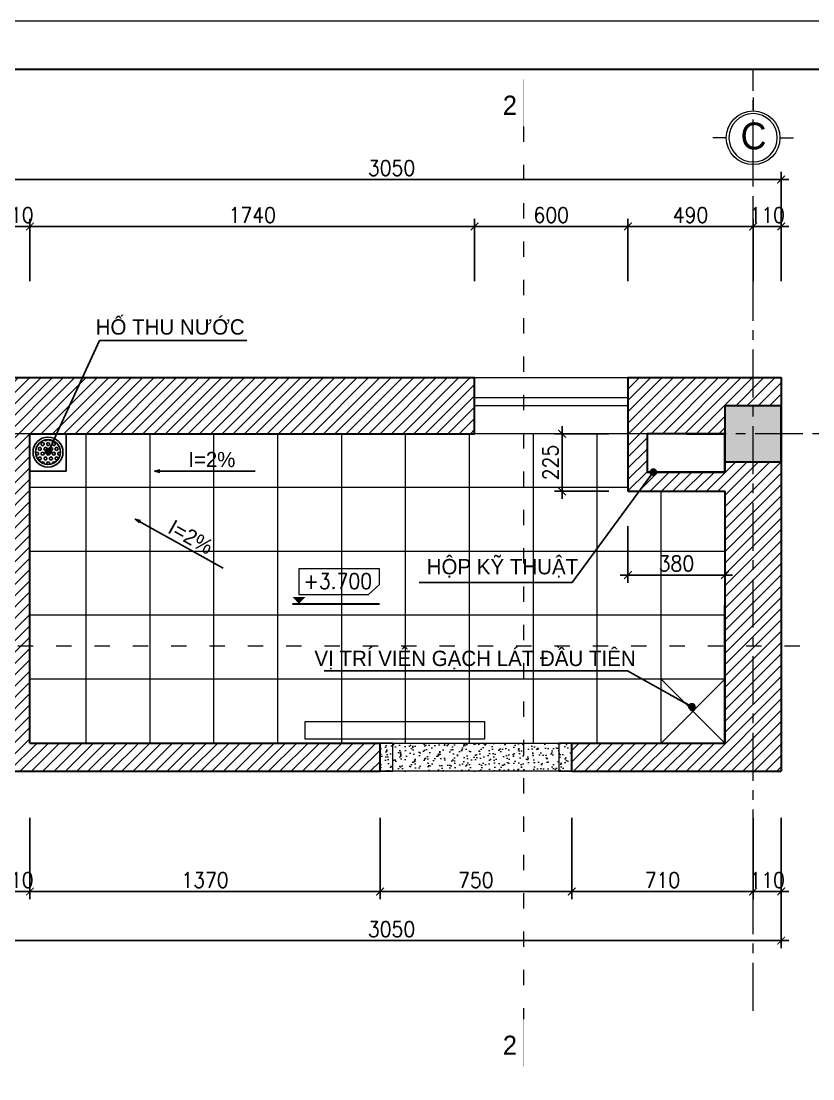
# Model space of a CAD drawing. Header units: millimetres. Extents: x -529782 to -142003, y -492574 to -273331.
# Drawn here: x -213665 to -210566, y -448462 to -444323 of the extents above; entities that cross this region are included whole.
import ezdxf
from ezdxf.enums import TextEntityAlignment as Align

# ---------------------------------------------------------------- set-up
doc = ezdxf.new("R2010")
doc.units = ezdxf.units.MM
doc.header["$LTSCALE"] = 500
doc.header["$MEASUREMENT"] = 0
doc.header["$PDMODE"] = 3
doc.linetypes.add('ACAD_ISO03W100', pattern=[30, 12, -18])
doc.linetypes.add('CENTER', pattern=[2, 1.25, -0.25, 0.25, -0.25])
doc.layers.get('0').update_dxf_attribs({"linetype": 'CONTINUOUS', "lineweight": 13})
doc.layers.get('Defpoints').update_dxf_attribs({"color": 255, "linetype": 'CONTINUOUS', "lineweight": 13})
for name, color, linetype, lineweight in [('1.cat 30', 30, 'CONTINUOUS', 35), ('1.cot', 2, 'CONTINUOUS', 35), ('2.thay 145', 145, 'CONTINUOUS', 18), ('3.manh 08', 8, 'CONTINUOUS', 9), ('7.tim 67', 67, 'CENTER', 9), ('8.vat lieu 08', 8, 'CONTINUOUS', 5), ('9.text \xad white', 7, 'CONTINUOUS', 15), ('CA.dim 08', 251, 'CONTINUOUS', 13), ('CA.manh 08', 8, 'CONTINUOUS', 9), ('CA.thay 145', 145, 'CONTINUOUS', 18), ('Dim', 145, 'CONTINUOUS', 15), ('noithat', 15, 'CONTINUOUS', 9)]:
    doc.layers.add(name, color=color, linetype=linetype, lineweight=lineweight)
for name, color, linetype in [('Furniture', 155, 'CONTINUOUS'), ('HACH', 250, 'CONTINUOUS'), ('TEXT', 3, 'CONTINUOUS'), ('THAY', 7, 'CONTINUOUS')]:
    doc.layers.add(name, color=color, linetype=linetype)
doc.styles.add('CA.JSC1', font='')
doc.styles.add('K2', font='')
doc.styles.get("Standard").update_dxf_attribs({"font": 'txt.shx', "width": 0.9})
doc.styles.add('VnAvantH', font='')
doc.styles.get('CA.JSC1').set_extended_font_data('.VnAvantH')
doc.styles.get('K2').set_extended_font_data('.VnTeknicalH')
doc.styles.get('VnAvantH').set_extended_font_data('.VnAvantH')
doc.dimstyles.new('CA 20', dxfattribs={"dimscale": 0, "dimtxt": 35, "dimasz": 20, "dimexe": 20, "dimexo": 0, "dimgap": 10, "dimtad": 1, "dimdec": 0, "dimzin": 0, "dimdsep": 46, "dimtxsty": 'Standard', "dimblk": 'ARCHTICK', "dimcen": 0.09, "dimdle": 20, "dimclrd": 256, "dimclre": 256, "dimclrt": 7, "dimadec": 0, "dimazin": 0, "dimtfac": 1, "dimtdec": 0, "dimtix": 1, "dimtmove": 2, "dimatfit": 3, "dimldrblk": 'DOT', "dimfxl": 1, "dimtolj": 1, "dimtzin": 0, "dimarcsym": 0})
doc.dimstyles.new('CA 30', dxfattribs={"dimscale": 0, "dimtxt": 60, "dimasz": 30, "dimexe": 30, "dimexo": 0, "dimgap": 15, "dimtad": 1, "dimdec": 0, "dimzin": 0, "dimdsep": 46, "dimtxsty": 'Standard', "dimblk": 'ARCHTICK', "dimcen": 0.09, "dimdle": 30, "dimclrd": 256, "dimclre": 256, "dimclrt": 7, "dimadec": 0, "dimazin": 0, "dimtfac": 1, "dimtdec": 0, "dimtix": 1, "dimtmove": 2, "dimatfit": 3, "dimldrblk": 'DOT', "dimfxl": 1, "dimtolj": 1, "dimtzin": 0, "dimarcsym": 0})

# ---------------------------------------------------------------- blocks, each defined once
blk = doc.blocks.new('A$C1A9D127A')
at = {"layer": 'noithat', "color": 135, "linetype": 'Continuous'}
for p, q in [((49.99985728343017, 109.9998206971213), (-0.0001427165698260069, 109.9998206971213)), ((-0.0001427165698260069, 109.9998206971213), (-0.0001427165698260069, -0.000179302878677845)), ((49.99985728343017, -0.000179302878677845), (49.99985728343017, 109.9998206971213)), ((-0.0001427165698260069, -0.000179302878677845), (49.99985728343017, -0.000179302878677845))]:
    blk.add_line(p, q, dxfattribs=at)
blk = doc.blocks.new('A$C6AE226AE')
at = {"layer": 'Furniture'}
for p, q in [((1.615978544577956e-05, 140.9872102633672), (145.975153458261, 140.9872102633672)), ((1.615978544577956e-05, -1.302789314649999e-06), (1.615978544577956e-05, 140.9872102633672)), ((145.975153458261, 140.9872102633672), (145.975153458261, -1.302789314649999e-06)), ((27.79576113587609, 82.07789081490637), (25.53731545888877, 85.98963347357949)), ((34.04575851532718, 92.90320842554365), (37.17075851532718, 98.31586719919642)), ((37.17076113821167, 87.49054958990791), (34.04576113821167, 92.90320836356068)), ((37.17075988043507, 98.31586943968796), (43.42075988043507, 98.31586943968796)), ((37.17075988043507, 87.4905518896885), (43.42075988043507, 87.4905518896885)), ((42.09876542781421, 109.1411869896874), (43.42075988043507, 109.1411869896874)), ((43.42075851532718, 109.1411847465019), (44.36195536423838, 110.7713855087413)), ((46.54576114054362, 92.90320836490855), (43.42076114054362, 98.31586713856132)), ((43.42075851765912, 87.49054965054484), (46.54575851765912, 92.9032084241976)), ((52.79575851765912, 103.7285259715031), (55.92075851765912, 109.1411847451559)), ((55.9207611428792, 98.31586713990873), (52.7957611428792, 103.7285259135615)), ((52.79575851999471, 82.0778908755442), (55.92075851999471, 87.49054964919696)), ((55.92075988043507, 109.1411869896874), (62.17075988043507, 109.1411869896874)), ((55.92075988043507, 98.31586943968796), (62.17075988043507, 98.31586943968796)), ((55.92075988043507, 87.4905518896885), (62.17075988043507, 87.4905518896885)), ((65.29576114521115, 103.7285259149076), (62.17076114521115, 109.1411846885603)), ((62.17075851999471, 98.3158671965025), (65.2957585199947, 103.7285259701553)), ((65.2957611428792, 82.07789081895044), (62.1707611428792, 87.4905495926032)), ((71.5457585199947, 114.5538435174608), (74.15947862416215, 119.0809395346432)), ((74.67076114754309, 109.1411846899073), (71.54576114754309, 114.55384346356)), ((71.54575852232665, 92.90320842150277), (74.67075852232665, 98.31586719515553)), ((74.67076114521115, 87.49054959394925), (71.54576114521115, 92.90320836760202)), ((74.67075988043507, 109.1411869896874), (80.92075988043507, 109.1411869896874)), ((74.67075988043507, 98.31586943968796), (80.92075988043507, 98.31586943968796)), ((74.67075988043507, 87.4905518896885), (80.92075988043507, 87.4905518896885)), ((80.92075852232665, 109.1411847424611), (84.04575852232665, 114.5538435161138)), ((84.04576114754309, 92.90320836894898), (80.92076114754309, 98.31586714260175)), ((80.9207585246586, 87.49054964650259), (84.0457585246586, 92.90320842015535)), ((84.04576114987867, 114.5538434649079), (82.04330597353692, 118.0221975702098)), ((90.2957585246586, 103.7285259674609), (93.4207585246586, 109.1411847411136)), ((93.42076114987867, 98.31586714394962), (90.29576114987867, 103.7285259176024)), ((90.29575852699782, 82.0778908715024), (93.42075852699782, 87.49054964515517)), ((93.42075988043507, 109.1411869896874), (99.67075988043507, 109.1411869896874)), ((93.42075988043507, 98.31586943968796), (99.67075988043507, 98.31586943968796)), ((93.42075988043507, 87.4905518896885), (99.67075988043507, 87.4905518896885)), ((102.7957611522106, 103.7285259189498), (99.67076115221062, 109.1411846926026)), ((99.67075852699782, 98.3158671924607), (102.7957585269978, 103.7285259661135)), ((102.7957611498787, 82.07789082299132), (99.67076114987867, 87.49054959664409)), ((109.0457585293261, 92.90320841746188), (111.8901073950983, 97.82976516742883)), ((112.1707611522106, 87.4905495979915), (109.0457611522106, 92.90320837164427)), ((112.1707598804351, 87.4905518896885), (117.2287820203601, 87.4905518896885)), ((23.23027777109382, 65.83991678968778), (24.67075988043507, 65.83991678968778)), ((23.3981182137577, 76.66523433968723), (24.67075988043507, 76.66523433968723)), ((24.67075851532718, 76.66523210458536), (27.79575851532718, 82.07789087823812)), ((27.79576113354415, 60.42725571894925), (24.67076113354415, 65.83991449260202)), ((25.22604842218789, 55.97638733620079), (27.79575851765912, 60.42725578228101)), ((34.04575851765912, 71.25257332958654), (37.17075851765912, 76.6652321032393)), ((37.17076113587609, 65.83991449394807), (34.04576113587609, 71.25257326760084)), ((34.04575851999471, 49.60193823362761), (37.17075851999471, 55.01459700728037)), ((37.17076113354415, 44.18927939799096), (34.04576113354415, 49.60193817164372)), ((37.17075988043507, 76.66523433968723), (43.42075988043507, 76.66523433968723)), ((37.17075988043507, 65.83991678968778), (43.42075988043507, 65.83991678968778)), ((37.17075988043507, 55.01459923968832), (43.42075988043507, 55.01459923968832)), ((37.17075988043507, 44.18928168968887), (43.42075988043507, 44.18928168968887)), ((46.54576113821167, 71.25257326894962), (43.42076113821167, 76.66523204260238)), ((43.42075851999471, 65.8399145545859), (46.54575851999471, 71.25257332823867)), ((46.54576113587609, 49.60193817298978), (43.42076113587609, 55.01459694664254)), ((43.42075852232665, 44.18927945862788), (46.54575852232665, 49.60193823228065)), ((55.92076114054362, 76.66523204395025), (52.79576114054362, 82.07789081760302)), ((52.79575852232665, 60.42725577958618), (55.92075852232665, 65.83991455323894)), ((55.92076113821167, 55.01459694799132), (52.79576113821167, 60.42725572164409)), ((52.79575852465859, 38.7766206836277), (55.92075852465859, 44.18927945728046)), ((55.92075988043507, 76.66523433968723), (62.17075988043507, 76.66523433968723)), ((55.92075988043507, 65.83991678968778), (62.17075988043507, 65.83991678968778)), ((55.92075988043507, 55.01459923968832), (62.17075988043507, 55.01459923968832)), ((55.92075988043507, 44.18928168968887), (62.17075988043507, 44.18928168968887)), ((62.17075852232665, 76.66523210054447), (65.29575852232665, 82.07789087419724)), ((65.29576114054362, 60.42725572299196), (62.17076114054362, 65.83991449664472)), ((62.17075852465859, 55.01459700458599), (65.2957585246586, 60.42725577823876)), ((65.29576113821167, 38.77662062703303), (62.17076113821167, 44.18927940068579)), ((71.5457585246586, 71.25257332554429), (74.6707585246586, 76.66523209919706)), ((74.6707611428792, 65.83991449799214), (71.5457611428792, 71.2525732716449)), ((71.54575852699782, 49.60193822958581), (74.67075852699782, 55.01459700323858)), ((74.67076114054362, 44.18927940203366), (71.54576114054362, 49.60193817568643)), ((74.67075988043507, 76.66523433968723), (80.92075988043507, 76.66523433968723)), ((74.67075988043507, 65.83991678968778), (80.92075988043507, 65.83991678968778)), ((74.67075988043507, 55.01459923968832), (80.92075988043507, 55.01459923968832)), ((74.67075988043507, 44.18928168968887), (80.92075988043507, 44.18928168968887)), ((84.04576114521115, 71.25257327299096), (80.92076114521115, 76.66523204664372)), ((80.92075852699782, 65.83991455054411), (84.04575852699782, 71.25257332419687)), ((84.0457611428792, 49.60193817703384), (80.9207611428792, 55.01459695068661)), ((80.92075852932612, 44.18927945458699), (84.04575852932612, 49.60193822823976)), ((93.42076114754309, 76.66523204799068), (90.29576114754309, 82.07789082164345)), ((90.29575852932612, 60.42725577554529), (93.42075852932612, 65.83991454919806)), ((93.42076114521115, 55.01459695203266), (90.29576114521115, 60.42725572568543)), ((90.2957585316617, 38.7766206795859), (93.4207585316617, 44.18927945323867)), ((93.42075988043507, 76.66523433968723), (99.67075988043507, 76.66523433968723)), ((93.42075988043507, 65.83991678968778), (99.67075988043507, 65.83991678968778)), ((93.42075988043507, 55.01459923968832), (99.67075988043507, 55.01459923968832)), ((93.42075988043507, 44.18928168968887), (99.67075988043507, 44.18928168968887)), ((99.67075852932612, 76.66523209650359), (102.7957585293261, 82.07789087015635)), ((102.7957611475431, 60.42725572703239), (99.67076114754309, 65.83991450068515)), ((99.6707585316617, 55.0145970005442), (102.7957585316617, 60.42725577419696)), ((102.7957611452111, 38.77662063107437), (99.67076114521115, 44.18927940472713)), ((109.0457585316617, 71.2525733215025), (112.1707585316617, 76.66523209515526)), ((112.1707611498787, 65.83991450203303), (109.0457611498787, 71.25257327568579)), ((109.0457585339936, 49.60193822554447), (112.1707585339936, 55.01459699919724)), ((112.1707611475431, 44.18927940607409), (109.0457611475431, 49.60193817972686)), ((112.1707598804351, 76.66523433968723), (118.4207598804351, 76.66523433968723)), ((112.1707598804351, 65.83991678968778), (118.4207598804351, 65.83991678968778)), ((112.1707598804351, 55.01459923968832), (117.7596429592559, 55.01459923968832)), ((112.1707598804351, 44.18928168968887), (112.5594892210393, 44.18928168968887)), ((120.1930389306581, 73.59555689329136), (118.4207611522106, 76.66523205068597)), ((118.4207585339936, 65.83991454650277), (120.2694843120116, 69.04200152329076)), ((40.23575319396332, 33.3639641396876), (43.42075988043507, 33.3639641396876)), ((45.75098978014285, 29.32788744152094), (43.42076113354415, 33.36396185068543)), ((55.92076113587609, 33.36396185203148), (52.79576113587609, 38.77662062568425)), ((55.92075988043507, 33.3639641396876), (62.17075988043507, 33.3639641396876)), ((62.17075852699782, 33.36396190862752), (65.29575852699782, 38.77662068228028)), ((71.54575852932612, 27.9513031336287), (74.67075852932612, 33.36396190728146)), ((74.67076113821167, 22.53864430607473), (71.54576113821167, 27.9513030797275)), ((74.67075988043507, 33.3639641396876), (80.92075988043507, 33.3639641396876)), ((74.67075988043507, 22.53864658968814), (79.74245503910424, 22.53864658968814)), ((84.04576114054362, 27.95130308107537), (80.92076114054362, 33.36396185472813)), ((81.05990575484611, 22.77965441891502), (84.0457585316617, 27.95130313228037)), ((93.4207611428792, 33.36396185607555), (90.2957611428792, 38.77662062972831)), ((93.42075988043507, 33.3639641396876), (99.67075988043507, 33.3639641396876)), ((99.67075853399365, 33.36396190458618), (102.7957585339936, 38.77662067823894)), ((145.975153458261, -1.302789314649999e-06), (1.615978544577956e-05, -1.302789314649999e-06))]:
    blk.add_line(p, q, dxfattribs=at)
for radius in [58.63567904508899, 48.64260077431322]:
    blk.add_circle((71.64883454011579, 70.5031742878491), radius, dxfattribs=at)
blk = doc.blocks.new('bb')
at = {"layer": 'Dim'}
h = blk.add_hatch(color=1, dxfattribs=at)
edge = h.paths.add_edge_path()
edge.add_arc((0, 1.164153218269348e-10), 29.40240353671466, 0, 360)
at = {"layer": 'Dim', "color": 1}
for points in [[(0, 1.164153218269348e-10, 0, 0, 0), (0, 583.9412965970114, 90, 0, 0), (0, 784.8739543722477, 0, 0, 0)], [(0, 1.164153218269348e-10, 0, 0, 0), (583.941296596895, 1.164153218269348e-10, 90, 0, 0), (784.8739543720149, 1.164153218269348e-10, 0, 0, 0)]]:
    blk.add_lwpolyline(points, format="xyseb", dxfattribs=at)
blk.add_circle((0, 1.164153218269348e-10), 29.40240353671466, dxfattribs=at)
blk = doc.blocks.new('khung co loan')
at = {"layer": '1.cat 30'}
blk.add_lwpolyline([(1158.281703106128, -14553.47590842255), (1158.281703106128, -303.4759079545038), (20658.28170374641, -303.4759079545038), (20658.28170374641, -14553.47590842255)], close=True, dxfattribs=at)
at = {"layer": '3.manh 08'}
blk.add_lwpolyline([(0, -14850.00000048772), (21000.00000000023, -14850.00000048772), (21000.00000000023, -4.877219907939434e-07), (0, -4.877219907939434e-07)], close=True, dxfattribs=at)
blk = doc.blocks.new('A$C41BA5761')
at = {"layer": '2.thay 145'}
blk.add_lwpolyline([(839.9994073519047, 524.9998310285737, -3898660.642287513), (839.9994073521084, 525.0001542164828, 1.154242490888426e-06), (839.9994073524431, 524.9999926225864, 1.154242490888426e-06)], format="xyb", dxfattribs=at)
at = {"layer": '3.manh 08'}
for p, q in [((524.9994049160159, 1050.000159478077), (524.9994049160159, 875.0001713204256)), ((174.9994048396911, 525.0001523148676), (-0.000583361616008915, 525.0001523148676)), ((874.9994049923262, 525.0001523148676), (1049.999393193633, 525.0001523148676)), ((524.9994049160159, 0.0001831847475841641), (524.9994049160159, 175.000171342399))]:
    blk.add_line(p, q, dxfattribs=at)
blk.add_arc((524.9994049160159, 525.0001713313977), 349.9999999890093, 359.9999968883953, 359.9999381014106, dxfattribs=at)
blk = doc.blocks.new('_ArchTick')
at = {"color": 1, "linetype": 'ByBlock', "const_width": 0.150000081}
blk.add_lwpolyline([(-0.5000002699998731, -0.5000002699998731), (0.5000002699998731, 0.5000002699998731)], dxfattribs=at)
blk = doc.blocks.new('_DOT')
at = {"color": 1, "linetype": 'ByBlock'}
blk.add_line((-0.5, 0), (-1, 0), dxfattribs=at)
at = {"color": 1, "linetype": 'ByBlock', "const_width": 0.5}
blk.add_lwpolyline([(-0.25, 0, 1), (0.25, 0, 1)], format="xyb", close=True, dxfattribs=at)
blk = doc.blocks.new('*D854')
at = {"layer": 'CA.dim 08', "lineweight": -2, "transparency": 16777216}
for p, q in [((-213740.2932666084, -445126.7197092463), (-213770.2932666084, -445126.7197092463)), ((-213740.2932666084, -445340.1139941132), (-213740.2932666084, -445096.7197092463)), ((-213740.2932666084, -445126.7197092463), (-213630.2932666084, -445126.7197092463)), ((-213630.2932666084, -445340.1139941132), (-213630.2932666084, -445096.7197092463)), ((-213630.2932666084, -445126.7197092463), (-213600.2932666084, -445126.7197092463))]:
    blk.add_line(p, q, dxfattribs=at)
at = {"layer": 'Defpoints', "color": 0, "transparency": 16777216}
for p in [(-213630.2932666084, -445126.7197092463), (-213740.2932666084, -445340.1139941132), (-213630.2932666084, -445340.1139941132)]:
    blk.add_point(p, dxfattribs=at)
at = {"layer": 'CA.dim 08', "lineweight": -2, "transparency": 16777216, "xscale": 30, "yscale": 30, "zscale": 30}
blk.add_blockref('_ArchTick', (-213740.2932666084, -445126.7197092463), dxfattribs=at)
at = {"layer": 'CA.dim 08', "lineweight": -2, "transparency": 16777216, "xscale": 30, "yscale": 30, "zscale": 30, "rotation": 180}
blk.add_blockref('_ArchTick', (-213630.2932666084, -445126.7197092463), dxfattribs=at)
at = {"layer": 'CA.dim 08', "color": 7, "transparency": 16777216, "insert": (-213685.2932666084, -445081.7197092463), "char_height": 60, "attachment_point": 5}
blk.add_mtext('\\A1;110', dxfattribs=at)
blk = doc.blocks.new('DOT')
at = {"layer": 'THAY', "color": 0, "linetype": 'ByBlock'}
blk.add_line((-0.5, 0), (-1, 0), dxfattribs=at)
at = {"layer": 'THAY', "color": 0, "linetype": 'ByBlock', "const_width": 0.5}
blk.add_lwpolyline([(-0.25, 0, 1), (0.25, 0, 1)], format="xyb", close=True, dxfattribs=at)
blk = doc.blocks.new('*D855')
at = {"layer": 'CA.dim 08', "lineweight": -2, "transparency": 16777216}
for p, q in [((-213660.2932666084, -445126.7197092463), (-211860.2932666084, -445126.7197092463)), ((-213630.2932666084, -445340.1139941132), (-213630.2932666084, -445096.7197092463)), ((-211890.2932666084, -445340.1139941132), (-211890.2932666084, -445096.7197092463))]:
    blk.add_line(p, q, dxfattribs=at)
at = {"layer": 'Defpoints', "color": 0, "transparency": 16777216}
for p in [(-211890.2932666084, -445126.7197092463), (-213630.2932666084, -445340.1139941132), (-211890.2932666084, -445340.1139941132)]:
    blk.add_point(p, dxfattribs=at)
at = {"layer": 'CA.dim 08', "lineweight": -2, "transparency": 16777216, "xscale": 30, "yscale": 30, "zscale": 30, "rotation": 180}
blk.add_blockref('_ArchTick', (-213630.2932666084, -445126.7197092463), dxfattribs=at)
at = {"layer": 'CA.dim 08', "lineweight": -2, "transparency": 16777216, "xscale": 30, "yscale": 30, "zscale": 30}
blk.add_blockref('_ArchTick', (-211890.2932666084, -445126.7197092463), dxfattribs=at)
at = {"layer": 'CA.dim 08', "color": 7, "transparency": 16777216, "insert": (-212760.2932666084, -445081.7197092463), "char_height": 60, "attachment_point": 5}
blk.add_mtext('\\A1;1740', dxfattribs=at)
blk = doc.blocks.new('*D856')
at = {"layer": 'CA.dim 08', "lineweight": -2, "transparency": 16777216}
for p, q in [((-211920.2932666084, -445126.7197092463), (-211260.2932666084, -445126.7197092463)), ((-211890.2932666084, -445340.1139941132), (-211890.2932666084, -445096.7197092463)), ((-211290.2932666084, -445340.1139941132), (-211290.2932666084, -445096.7197092463))]:
    blk.add_line(p, q, dxfattribs=at)
at = {"layer": 'Defpoints', "color": 0, "transparency": 16777216}
for p in [(-211290.2932666084, -445126.7197092463), (-211890.2932666084, -445340.1139941132), (-211290.2932666084, -445340.1139941132)]:
    blk.add_point(p, dxfattribs=at)
at = {"layer": 'CA.dim 08', "lineweight": -2, "transparency": 16777216, "xscale": 30, "yscale": 30, "zscale": 30, "rotation": 180}
blk.add_blockref('_ArchTick', (-211890.2932666084, -445126.7197092463), dxfattribs=at)
at = {"layer": 'CA.dim 08', "lineweight": -2, "transparency": 16777216, "xscale": 30, "yscale": 30, "zscale": 30}
blk.add_blockref('_ArchTick', (-211290.2932666084, -445126.7197092463), dxfattribs=at)
at = {"layer": 'CA.dim 08', "color": 7, "transparency": 16777216, "insert": (-211590.2932666084, -445081.7197092463), "char_height": 60, "attachment_point": 5}
blk.add_mtext('\\A1;600', dxfattribs=at)
blk = doc.blocks.new('*D857')
at = {"layer": 'CA.dim 08', "lineweight": -2, "transparency": 16777216}
for p, q in [((-211320.2932666084, -445126.7197092463), (-210770.2932666084, -445126.7197092463)), ((-211290.2932666084, -445340.1139941132), (-211290.2932666084, -445096.7197092463)), ((-210800.2932666084, -445340.1139941132), (-210800.2932666084, -445096.7197092463))]:
    blk.add_line(p, q, dxfattribs=at)
at = {"layer": 'Defpoints', "color": 0, "transparency": 16777216}
for p in [(-210800.2932666084, -445126.7197092463), (-211290.2932666084, -445340.1139941132), (-210800.2932666084, -445340.1139941132)]:
    blk.add_point(p, dxfattribs=at)
at = {"layer": 'CA.dim 08', "lineweight": -2, "transparency": 16777216, "xscale": 30, "yscale": 30, "zscale": 30, "rotation": 180}
blk.add_blockref('_ArchTick', (-211290.2932666084, -445126.7197092463), dxfattribs=at)
at = {"layer": 'CA.dim 08', "lineweight": -2, "transparency": 16777216, "xscale": 30, "yscale": 30, "zscale": 30}
blk.add_blockref('_ArchTick', (-210800.2932666084, -445126.7197092463), dxfattribs=at)
at = {"layer": 'CA.dim 08', "color": 7, "transparency": 16777216, "insert": (-211045.2932666084, -445081.7197092463), "char_height": 60, "attachment_point": 5}
blk.add_mtext('\\A1;490', dxfattribs=at)
blk = doc.blocks.new('*D858')
at = {"layer": 'CA.dim 08', "lineweight": -2, "transparency": 16777216}
for p, q in [((-210800.2932666084, -445126.7197092463), (-210830.2932666084, -445126.7197092463)), ((-210800.2932666084, -445340.1139941132), (-210800.2932666084, -445096.7197092463)), ((-210800.2932666084, -445126.7197092463), (-210690.2932666084, -445126.7197092463)), ((-210690.2932666084, -445340.1139941132), (-210690.2932666084, -445096.7197092463)), ((-210690.2932666084, -445126.7197092463), (-210660.2932666084, -445126.7197092463))]:
    blk.add_line(p, q, dxfattribs=at)
at = {"layer": 'Defpoints', "color": 0, "transparency": 16777216}
for p in [(-210690.2932666084, -445126.7197092463), (-210800.2932666084, -445340.1139941132), (-210690.2932666084, -445340.1139941132)]:
    blk.add_point(p, dxfattribs=at)
at = {"layer": 'CA.dim 08', "lineweight": -2, "transparency": 16777216, "xscale": 30, "yscale": 30, "zscale": 30}
blk.add_blockref('_ArchTick', (-210800.2932666084, -445126.7197092463), dxfattribs=at)
at = {"layer": 'CA.dim 08', "lineweight": -2, "transparency": 16777216, "xscale": 30, "yscale": 30, "zscale": 30, "rotation": 180}
blk.add_blockref('_ArchTick', (-210690.2932666084, -445126.7197092463), dxfattribs=at)
at = {"layer": 'CA.dim 08', "color": 7, "transparency": 16777216, "insert": (-210745.2932666084, -445081.7197092463), "char_height": 60, "attachment_point": 5}
blk.add_mtext('\\A1;110', dxfattribs=at)
blk = doc.blocks.new('*D859')
at = {"layer": 'CA.dim 08', "lineweight": -2, "transparency": 16777216}
for p, q in [((-213740.2932666084, -445340.1139941132), (-213740.2932666084, -444912.9659336547)), ((-210690.2932666084, -445340.1139941132), (-210690.2932666084, -444912.9659336547)), ((-213770.2932666084, -444942.9659336547), (-210660.2932666084, -444942.9659336547))]:
    blk.add_line(p, q, dxfattribs=at)
at = {"layer": 'Defpoints', "color": 0, "transparency": 16777216}
for p in [(-210690.2932666084, -444942.9659336547), (-213740.2932666084, -445340.1139941132), (-210690.2932666084, -445340.1139941132)]:
    blk.add_point(p, dxfattribs=at)
at = {"layer": 'CA.dim 08', "lineweight": -2, "transparency": 16777216, "xscale": 30, "yscale": 30, "zscale": 30, "rotation": 180}
blk.add_blockref('_ArchTick', (-213740.2932666084, -444942.9659336547), dxfattribs=at)
at = {"layer": 'CA.dim 08', "lineweight": -2, "transparency": 16777216, "xscale": 30, "yscale": 30, "zscale": 30}
blk.add_blockref('_ArchTick', (-210690.2932666084, -444942.9659336547), dxfattribs=at)
at = {"layer": 'CA.dim 08', "color": 7, "transparency": 16777216, "insert": (-212215.2932666084, -444897.9659336547), "char_height": 60, "attachment_point": 5}
blk.add_mtext('\\A1;3050', dxfattribs=at)
blk = doc.blocks.new('*D860')
at = {"layer": 'CA.dim 08', "lineweight": -2, "transparency": 16777216}
for p, q in [((-213740.2932666084, -447440.4341369509), (-213740.2932666084, -447758.9556624941)), ((-213630.2932666084, -447440.4341369509), (-213630.2932666084, -447758.9556624941)), ((-213740.2932666084, -447728.9556624941), (-213770.2932666084, -447728.9556624941)), ((-213740.2932666084, -447728.9556624941), (-213630.2932666084, -447728.9556624941)), ((-213630.2932666084, -447728.9556624941), (-213600.2932666084, -447728.9556624941))]:
    blk.add_line(p, q, dxfattribs=at)
at = {"layer": 'Defpoints', "color": 0, "transparency": 16777216}
for p in [(-213740.2932666084, -447440.4341369509), (-213630.2932666084, -447440.4341369509), (-213630.2932666084, -447728.9556624941)]:
    blk.add_point(p, dxfattribs=at)
at = {"layer": 'CA.dim 08', "lineweight": -2, "transparency": 16777216, "xscale": 30, "yscale": 30, "zscale": 30}
blk.add_blockref('_ArchTick', (-213740.2932666084, -447728.9556624941), dxfattribs=at)
at = {"layer": 'CA.dim 08', "lineweight": -2, "transparency": 16777216, "xscale": 30, "yscale": 30, "zscale": 30, "rotation": 180}
blk.add_blockref('_ArchTick', (-213630.2932666084, -447728.9556624941), dxfattribs=at)
at = {"layer": 'CA.dim 08', "color": 7, "transparency": 16777216, "insert": (-213685.2932666084, -447683.9556624941), "char_height": 60, "attachment_point": 5}
blk.add_mtext('\\A1;110', dxfattribs=at)
blk = doc.blocks.new('*D861')
at = {"layer": 'CA.dim 08', "lineweight": -2, "transparency": 16777216}
for p, q in [((-213630.2932666084, -447440.4341369509), (-213630.2932666084, -447758.9556624941)), ((-212260.2932666084, -447440.4341369509), (-212260.2932666084, -447758.9556624941)), ((-213660.2932666084, -447728.9556624941), (-212230.2932666084, -447728.9556624941))]:
    blk.add_line(p, q, dxfattribs=at)
at = {"layer": 'Defpoints', "color": 0, "transparency": 16777216}
for p in [(-213630.2932666084, -447440.4341369509), (-212260.2932666084, -447440.4341369509), (-212260.2932666084, -447728.9556624941)]:
    blk.add_point(p, dxfattribs=at)
at = {"layer": 'CA.dim 08', "lineweight": -2, "transparency": 16777216, "xscale": 30, "yscale": 30, "zscale": 30, "rotation": 180}
blk.add_blockref('_ArchTick', (-213630.2932666084, -447728.9556624941), dxfattribs=at)
at = {"layer": 'CA.dim 08', "lineweight": -2, "transparency": 16777216, "xscale": 30, "yscale": 30, "zscale": 30}
blk.add_blockref('_ArchTick', (-212260.2932666084, -447728.9556624941), dxfattribs=at)
at = {"layer": 'CA.dim 08', "color": 7, "transparency": 16777216, "insert": (-212945.2932666084, -447683.9556624941), "char_height": 60, "attachment_point": 5}
blk.add_mtext('\\A1;1370', dxfattribs=at)
blk = doc.blocks.new('*D862')
at = {"layer": 'CA.dim 08', "lineweight": -2, "transparency": 16777216}
for p, q in [((-212260.2932666084, -447440.4341369509), (-212260.2932666084, -447758.9556624941)), ((-211510.2932666084, -447440.4341369509), (-211510.2932666084, -447758.9556624941)), ((-212290.2932666084, -447728.9556624941), (-211480.2932666084, -447728.9556624941))]:
    blk.add_line(p, q, dxfattribs=at)
at = {"layer": 'Defpoints', "color": 0, "transparency": 16777216}
for p in [(-212260.2932666084, -447440.4341369509), (-211510.2932666084, -447440.4341369509), (-211510.2932666084, -447728.9556624941)]:
    blk.add_point(p, dxfattribs=at)
at = {"layer": 'CA.dim 08', "lineweight": -2, "transparency": 16777216, "xscale": 30, "yscale": 30, "zscale": 30, "rotation": 180}
blk.add_blockref('_ArchTick', (-212260.2932666084, -447728.9556624941), dxfattribs=at)
at = {"layer": 'CA.dim 08', "lineweight": -2, "transparency": 16777216, "xscale": 30, "yscale": 30, "zscale": 30}
blk.add_blockref('_ArchTick', (-211510.2932666084, -447728.9556624941), dxfattribs=at)
at = {"layer": 'CA.dim 08', "color": 7, "transparency": 16777216, "insert": (-211885.2932666084, -447683.9556624941), "char_height": 60, "attachment_point": 5}
blk.add_mtext('\\A1;750', dxfattribs=at)
blk = doc.blocks.new('*D863')
at = {"layer": 'CA.dim 08', "lineweight": -2, "transparency": 16777216}
for p, q in [((-211510.2932666084, -447440.4341369509), (-211510.2932666084, -447758.9556624941)), ((-210800.2932666084, -447440.4341369509), (-210800.2932666084, -447758.9556624941)), ((-211540.2932666084, -447728.9556624941), (-210770.2932666084, -447728.9556624941))]:
    blk.add_line(p, q, dxfattribs=at)
at = {"layer": 'Defpoints', "color": 0, "transparency": 16777216}
for p in [(-211510.2932666084, -447440.4341369509), (-210800.2932666084, -447440.4341369509), (-210800.2932666084, -447728.9556624941)]:
    blk.add_point(p, dxfattribs=at)
at = {"layer": 'CA.dim 08', "lineweight": -2, "transparency": 16777216, "xscale": 30, "yscale": 30, "zscale": 30, "rotation": 180}
blk.add_blockref('_ArchTick', (-211510.2932666084, -447728.9556624941), dxfattribs=at)
at = {"layer": 'CA.dim 08', "lineweight": -2, "transparency": 16777216, "xscale": 30, "yscale": 30, "zscale": 30}
blk.add_blockref('_ArchTick', (-210800.2932666084, -447728.9556624941), dxfattribs=at)
at = {"layer": 'CA.dim 08', "color": 7, "transparency": 16777216, "insert": (-211155.2932666084, -447683.9556624941), "char_height": 60, "attachment_point": 5}
blk.add_mtext('\\A1;710', dxfattribs=at)
blk = doc.blocks.new('*D864')
at = {"layer": 'CA.dim 08', "lineweight": -2, "transparency": 16777216}
for p, q in [((-210800.2932666084, -447440.4341369509), (-210800.2932666084, -447758.9556624941)), ((-210690.2932666084, -447440.4341369509), (-210690.2932666084, -447758.9556624941)), ((-210800.2932666084, -447728.9556624941), (-210830.2932666084, -447728.9556624941)), ((-210800.2932666084, -447728.9556624941), (-210690.2932666084, -447728.9556624941)), ((-210690.2932666084, -447728.9556624941), (-210660.2932666084, -447728.9556624941))]:
    blk.add_line(p, q, dxfattribs=at)
at = {"layer": 'Defpoints', "color": 0, "transparency": 16777216}
for p in [(-210800.2932666084, -447440.4341369509), (-210690.2932666084, -447440.4341369509), (-210690.2932666084, -447728.9556624941)]:
    blk.add_point(p, dxfattribs=at)
at = {"layer": 'CA.dim 08', "lineweight": -2, "transparency": 16777216, "xscale": 30, "yscale": 30, "zscale": 30}
blk.add_blockref('_ArchTick', (-210800.2932666084, -447728.9556624941), dxfattribs=at)
at = {"layer": 'CA.dim 08', "lineweight": -2, "transparency": 16777216, "xscale": 30, "yscale": 30, "zscale": 30, "rotation": 180}
blk.add_blockref('_ArchTick', (-210690.2932666084, -447728.9556624941), dxfattribs=at)
at = {"layer": 'CA.dim 08', "color": 7, "transparency": 16777216, "insert": (-210745.2932666084, -447683.9556624941), "char_height": 60, "attachment_point": 5}
blk.add_mtext('\\A1;110', dxfattribs=at)
blk = doc.blocks.new('*D865')
at = {"layer": 'CA.dim 08', "lineweight": -2, "transparency": 16777216}
for p, q in [((-213740.2932666084, -447440.4341369509), (-213740.2932666084, -447951.1179391042)), ((-210690.2932666084, -447440.4341369509), (-210690.2932666084, -447951.1179391042)), ((-213770.2932666084, -447921.1179391042), (-210660.2932666084, -447921.1179391042))]:
    blk.add_line(p, q, dxfattribs=at)
at = {"layer": 'Defpoints', "color": 0, "transparency": 16777216}
for p in [(-213740.2932666084, -447440.4341369509), (-210690.2932666084, -447440.4341369509), (-210690.2932666084, -447921.1179391042)]:
    blk.add_point(p, dxfattribs=at)
at = {"layer": 'CA.dim 08', "lineweight": -2, "transparency": 16777216, "xscale": 30, "yscale": 30, "zscale": 30, "rotation": 180}
blk.add_blockref('_ArchTick', (-213740.2932666084, -447921.1179391042), dxfattribs=at)
at = {"layer": 'CA.dim 08', "lineweight": -2, "transparency": 16777216, "xscale": 30, "yscale": 30, "zscale": 30}
blk.add_blockref('_ArchTick', (-210690.2932666084, -447921.1179391042), dxfattribs=at)
at = {"layer": 'CA.dim 08', "color": 7, "transparency": 16777216, "insert": (-212215.2932666084, -447876.1179391042), "char_height": 60, "attachment_point": 5}
blk.add_mtext('\\A1;3050', dxfattribs=at)
blk = doc.blocks.new('*D875')
at = {"layer": 'CA.dim 08', "lineweight": -2, "transparency": 16777216}
for p, q in [((-211290.2932666084, -446299.4070669541), (-211290.2932666084, -446520.5420724321)), ((-210910.2932666084, -446299.4070669541), (-210910.2932666084, -446520.5420724321)), ((-211320.2932666084, -446490.5420724321), (-210880.2932666084, -446490.5420724321))]:
    blk.add_line(p, q, dxfattribs=at)
at = {"layer": 'Defpoints', "color": 0, "transparency": 16777216}
for p in [(-211290.2932666084, -446299.4070669541), (-210910.2932666084, -446299.4070669541), (-210910.2932666084, -446490.5420724321)]:
    blk.add_point(p, dxfattribs=at)
at = {"layer": 'CA.dim 08', "lineweight": -2, "transparency": 16777216, "xscale": 30, "yscale": 30, "zscale": 30, "rotation": 180}
blk.add_blockref('_ArchTick', (-211290.2932666084, -446490.5420724321), dxfattribs=at)
at = {"layer": 'CA.dim 08', "lineweight": -2, "transparency": 16777216, "xscale": 30, "yscale": 30, "zscale": 30}
blk.add_blockref('_ArchTick', (-210910.2932666084, -446490.5420724321), dxfattribs=at)
at = {"layer": 'CA.dim 08', "color": 7, "transparency": 16777216, "insert": (-211100.2932666084, -446445.5420724321), "char_height": 60, "attachment_point": 5}
blk.add_mtext('\\A1;380', dxfattribs=at)
blk = doc.blocks.new('*D876')
at = {"layer": 'CA.dim 08', "lineweight": -2, "transparency": 16777216}
for p, q in [((-211547.845690796, -445907.8890876002), (-211547.845690796, -446192.8890876002)), ((-211364.3038975851, -445937.8890876002), (-211577.845690796, -445937.8890876002)), ((-211364.3038975851, -446162.8890876002), (-211577.845690796, -446162.8890876002))]:
    blk.add_line(p, q, dxfattribs=at)
at = {"layer": 'Defpoints', "color": 0, "transparency": 16777216}
for p in [(-211364.3038975851, -445937.8890876002), (-211547.845690796, -446162.8890876002), (-211364.3038975851, -446162.8890876002)]:
    blk.add_point(p, dxfattribs=at)
at = {"layer": 'CA.dim 08', "lineweight": -2, "transparency": 16777216, "xscale": 30, "yscale": 30, "zscale": 30}
for p, rotation in [((-211547.845690796, -445937.8890876002), 90), ((-211547.845690796, -446162.8890876002), 270)]:
    blk.add_blockref('_ArchTick', p, dxfattribs=dict(at, rotation=rotation))
at = {"layer": 'CA.dim 08', "color": 7, "transparency": 16777216, "insert": (-211592.8456907961, -446050.3890876), "char_height": 60, "attachment_point": 5, "rotation": 90}
blk.add_mtext('\\A1;225', dxfattribs=at)
blk = doc.blocks.new('ki hieu cost')
at = {"layer": '1.cat 30'}
blk.add_line((-119312.6479903211, -196389.5266377838), (-118175.9534743076, -196389.5266377837), dxfattribs=at)
at = {"layer": '3.manh 08'}
blk.add_lwpolyline([(-119227.225577535, -195933.8747298737), (-119227.225577535, -196268.1983629046), (-118320.4604987512, -196268.1983629046), (-118175.9534743076, -196138.8011558482), (-118175.9534743076, -195933.8747298737)], close=True, dxfattribs=at)
blk.add_solid([(-119312.6479903211, -196299.0221607631), (-119141.803164749, -196299.0221607631), (-119227.225577535, -196389.5266377839)], dxfattribs=at)

msp = doc.modelspace()

# ---------------------------------------------------------------- hatches: boundary and pattern name
at = {"layer": '1.cot'}
msp.add_hatch(color=256, dxfattribs=at).paths.add_polyline_path([(-210690.2932666084, -446047.8890875999), (-210690.2932666084, -445827.8890875999), (-210910.2932666084, -445827.8890875999), (-210910.2932666084, -446047.8890875999)])
at = {"layer": '8.vat lieu 08'}
h = msp.add_hatch(dxfattribs=at)
h.set_pattern_fill('AR-SAND', color=256, scale=20, angle=-90.00000000000001, style=0)
h.set_pattern_definition([(307.5, (149960.7067333913, -688863.024899665), (38.53647538026317, 1.259867162192156), [0, -30.39999999999996, 0, -33.99999999999993, 0, -32.49999999999993]), (277.5, (149960.7067333913, -688863.024899665), (56.4429213045948, -35.39553410535455), [0, -16.4, 0, -27.4, 0, -10.5]), (237.5, (149960.7067333913, -688838.4248996652), (0.1131810707392785, -62.2828372350299), [0, -10, 0, -36, 0, -47]), (227.5, (149960.7067333913, -688838.4248996652), (17.55351129868497, -60.12253209144586), [0, -5, 0, -23.6, 0, -27])])
h.paths.add_polyline_path([(-211510.2932666084, -447257.8890876216), (-211510.2932666084, -447147.8890876216), (-211560.2932666084, -447147.8890876202), (-211560.2932666084, -447257.8890876202)])
h.paths.add_polyline_path([(-211560.2932666084, -447257.8890876202), (-211560.2932666084, -447147.8890876202), (-212210.2932666084, -447147.8890876013), (-212210.2932666084, -447257.8890876013)])
h.paths.add_polyline_path([(-212210.2932666084, -447257.8890876013), (-212210.2932666084, -447147.8890876013), (-212260.2932666084, -447147.8890875999), (-212260.2932666084, -447257.8890875999)])
at = {"layer": 'HACH'}
h = msp.add_hatch(dxfattribs=at)
h.set_pattern_fill('ANSI31', color=256, scale=250, style=0)
h.set_pattern_definition([(45, (-115655.253892853, -20307.45422743808), (-22.09708691207961, 22.09708691207961), [])])
h.paths.add_polyline_path([(-213740.2932666084, -445717.8890875999), (-213740.2932666084, -447257.8890875999), (-212260.2932666084, -447257.8890875999), (-212260.2932666084, -447147.8890875999), (-213630.2932666084, -447147.8890875999), (-213630.2932666084, -445937.8890875999), (-213489.3060550423, -445937.8890875999), (-211890.2932666084, -445937.8890875999), (-211890.2932666084, -445717.8890875999)])
h.paths.add_polyline_path([(-211290.2932666084, -445717.8890875999), (-211290.2932666084, -446162.8890875999), (-210910.2932666085, -446162.8890875999), (-210910.2932666084, -447147.8890875999), (-211510.2932666084, -447147.8890876216), (-211510.2932666084, -447257.8890876216), (-210690.2932666084, -447257.889087592), (-210690.2932666084, -446047.8890875999), (-210910.2932666084, -446047.8890875999), (-210910.2932666084, -446087.8890875999), (-211215.2932666084, -446087.8890875999), (-211215.2932666084, -445937.8890875999), (-210910.2932666084, -445937.8890875999), (-210910.2932666084, -445827.8890875999), (-210690.2932666084, -445827.8890875999), (-210690.2932666084, -445717.8890875999)])

# ---------------------------------------------------------------- linework, layer by layer
at = {"layer": '1.cat 30'}
for p, q in [((-213740.2932666084, -445717.8890875999), (-211890.2932666084, -445717.8890875999)), ((-211890.2932666084, -445937.8890875999), (-211890.2932666084, -445717.8890875999)), ((-211290.2932666084, -445717.8890875999), (-210690.2932666084, -445717.8890875999)), ((-211290.2932666084, -445717.8890875999), (-211290.2932666084, -446162.8890875999)), ((-210690.2932666084, -445717.8890875999), (-210690.2932666084, -447257.889087592)), ((-213630.2932666084, -445937.8890875999), (-211890.2932666084, -445937.8890875999)), ((-213630.2932666084, -447147.8890875999), (-213630.2932666084, -445937.8890875999)), ((-213630.2932666084, -446047.8890875999), (-213630.2932666084, -445937.8890875999)), ((-211215.2932666084, -445937.8890875999), (-211215.2932666084, -446087.8890875999)), ((-210910.2932666084, -445937.8890875999), (-211215.2932666084, -445937.8890875999)), ((-211060.2932666084, -445937.8890875999), (-210910.2932666084, -445937.8890875999)), ((-210910.2932666084, -446087.8890875999), (-210910.2932666084, -445937.8890875999)), ((-210910.2932666084, -446087.8890875999), (-210910.2932666084, -445937.8890875999)), ((-210910.2932666084, -446047.8890875999), (-210910.2932666084, -446087.8890875999)), ((-210910.2932666084, -446087.8890875999), (-210910.2932666084, -446047.8890875999)), ((-211215.2932666084, -446087.8890875999), (-210910.2932666084, -446087.8890875999)), ((-210910.2932666084, -446087.8890875999), (-211215.2932666084, -446087.8890875999)), ((-211290.2932666084, -446162.8890875999), (-210910.2932666084, -446162.8890875999)), ((-210910.2932666085, -446162.8890875999), (-210910.2932666084, -447147.8890875999)), ((-210910.2932666084, -447147.8890875999), (-210910.2932666084, -446607.8890875999)), ((-213630.2932666085, -447147.8890875999), (-212260.2932666084, -447147.8890875999)), ((-212260.2932666084, -447257.8890875999), (-212260.2932666084, -447147.8890875999)), ((-211510.2932666084, -447147.8890876216), (-210910.2932666084, -447147.8890875999)), ((-211510.2932666084, -447257.8890876216), (-211510.2932666084, -447147.8890876216)), ((-213740.2932666084, -447257.8890875999), (-212260.2932666084, -447257.8890875999)), ((-211510.2932666084, -447257.8890876216), (-210690.2932666084, -447257.889087592))]:
    msp.add_line(p, q, dxfattribs=at)
at = {"layer": '1.cat 30', "const_width": 1.5}
for points in [[(-211699.2761426184, -444735.1990435264), (-211699.2761426184, -444733.6990435264), (-211699.2761426184, -444732.1990435264), (-211699.2761426184, -444550.5657838242)], [(-211699.2761426184, -448413.4362848105), (-211699.2761426184, -448411.9362848105), (-211699.2761426184, -448410.4362848105), (-211699.2761426184, -448228.8030251083)]]:
    msp.add_lwpolyline(points, dxfattribs=at)
at = {"layer": '1.cot'}
msp.add_lwpolyline([(-210910.2932666084, -445827.8890875999), (-210910.2932666084, -446047.8890875999), (-210690.2932666084, -446047.8890875999), (-210690.2932666084, -445827.8890875999)], close=True, dxfattribs=at)
at = {"layer": '2.thay 145', "color": 1, "linetype": 'ACAD_ISO03W100', "ltscale": 0.01}
for p, q in [((-211699.2761426184, -444735.1990435264), (-211699.2761426184, -448228.8030251083)), ((-219527.9907065821, -446767.4020717049), (-209383.353689787, -446767.4020717049))]:
    msp.add_line(p, q, dxfattribs=at)
at = {"layer": '7.tim 67', "ltscale": 0.3}
for p, q in [((-210800.2932666084, -448195.3706512395), (-210800.2932666084, -444511.6063065613)), ((-209105.1267839664, -445937.8890875999), (-219748.2968995355, -445937.8890875999))]:
    msp.add_line(p, q, dxfattribs=at)
at = {"layer": '8.vat lieu 08', "color": 250}
for p, q in [((-213410.2932666084, -447147.8890875999), (-213410.2932666084, -445937.8890875999)), ((-213160.2932666084, -447147.8890875999), (-213160.2932666084, -445937.8890875999)), ((-212910.2932666084, -447147.8890875999), (-212910.2932666084, -445937.8890875999)), ((-212660.2932666084, -447147.8890875999), (-212660.2932666084, -445937.8890875999)), ((-212410.2932666084, -447147.8890875999), (-212410.2932666084, -445937.8890875999)), ((-212160.2932666084, -447147.8890875999), (-212160.2932666084, -445937.8890875999)), ((-211910.2932666084, -447147.8890875999), (-211910.2932666084, -445937.8890875999)), ((-211660.2932666084, -447147.8890875999), (-211660.2932666084, -445937.8890875999)), ((-211410.2932666084, -447147.8890875999), (-211410.2932666084, -445937.8890875999)), ((-211290.2932666084, -446147.8890875999), (-213630.2932666084, -446147.8890875999)), ((-211160.2932666084, -447147.8890875999), (-211160.2932666084, -446162.8890875999)), ((-210910.2932666084, -446397.8890875999), (-213630.2932666084, -446397.8890875999)), ((-210910.2932666084, -446647.8890875999), (-213630.2932666084, -446647.8890875999)), ((-210910.2932666084, -446897.8890875999), (-213630.2932666084, -446897.8890875999)), ((-211160.2932666084, -446897.8890875999), (-210910.2932666084, -447147.8890875999)), ((-210910.2932666084, -446897.8890875999), (-211160.2932666084, -447147.8890875999))]:
    msp.add_line(p, q, dxfattribs=at)
msp.add_lwpolyline([(-211290.2932666084, -445795.8890875998), (-211290.2932666084, -445827.8890875999), (-211890.2932666084, -445827.8890875999), (-211890.2932666084, -445795.8890875998)], close=True, dxfattribs=at)
at = {"layer": 'CA.manh 08', "color": 250}
msp.add_lwpolyline([(-211510.2932666084, -447147.8890876216), (-211510.2932666084, -447257.8890876216), (-212260.2932666084, -447257.8890875999), (-212260.2932666084, -447147.8890875999)], close=True, dxfattribs=at)
at = {"layer": 'CA.thay 145'}
msp.add_lwpolyline([(-211290.2932666084, -445717.8890875999), (-211290.2932666084, -445937.8890875999), (-211890.2932666084, -445937.8890875999), (-211890.2932666084, -445717.8890875999)], close=True, dxfattribs=at)
at = {"layer": 'noithat'}
msp.add_lwpolyline([(-212553.7932666085, -447132.3890875998), (-212553.7932666085, -447063.8890875998), (-211851.2932666085, -447063.8890875998), (-211851.2932666085, -447132.3890875998)], close=True, dxfattribs=at)

# ---------------------------------------------------------------- block references
at = {"layer": '2.thay 145'}
for name, p, xscale, yscale, zscale in [('khung co loan', (-220467.5462226541, -444323.1591949441), 0.6209623455069959, 0.6209623455069959, 0.6209623455069959), ('A$C41BA5761', (-210957.7930880771, -444936.9249043126), 0.2999999999883585, 0.2999999999883585, 0.2999999999883585), ('ki hieu cost', (-176809.45003824, -387686.1825286202), 0.2999999999883585, 0.2999999999883585, 0.2999999999883585)]:
    msp.add_blockref(name, p, dxfattribs=dict(at, xscale=xscale, yscale=yscale, zscale=zscale))
at = {"layer": 'noithat', "color": 251, "rotation": 270}
msp.add_blockref('A$C6AE226AE', (-213630.2932653056, -445937.8890714401), dxfattribs=at)
at = {"layer": 'noithat', "rotation": 180}
for p in [(-212210.2934093249, -447147.8892669028), (-211510.2934093249, -447147.8892669245)]:
    msp.add_blockref('A$C1A9D127A', p, dxfattribs=at)
at = {"layer": 'THAY', "xscale": 0.3015578525373712, "yscale": 0.3015578525373712, "zscale": 0.3015578525373712, "rotation": 90}
msp.add_blockref('bb', (-211037.725386731, -447014.3626540452), dxfattribs=at)

# ---------------------------------------------------------------- texts
at = {"layer": '9.text \xad white'}
for s, height, style, p in [('2', 74.99999999967304, 'VnAvantH', (-211779.9378040018, -444689.7376256422)), ('hè thu n\xadíc', 60, 'CA.JSC1', (-213373.2663756107, -445549.7317394114)), ('hép kü thuËt', 60, 'CA.JSC1', (-212077.7056373732, -446487.6800105511)), ('vÞ trÝ viªn g¹ch l¸t ®Çu tiªn', 60, 'CA.JSC1', (-212517.1127954591, -446846.5698487496)), ('2', 74.99999999967304, 'VnAvantH', (-211779.9378040018, -448367.9748669264))]:
    msp.add_text(s, height=height, dxfattribs=dict(at, style=style)).set_placement(p)
at = {"layer": '9.text \xad white', "style": 'CA.JSC1'}
msp.add_text('c', height=104.9999929200395, dxfattribs=at).set_placement((-210798.6430766887, -444772.3748911846), align=Align.MIDDLE)
at = {"layer": '9.text \xad white', "lineweight": 100, "insert": (-212559.9134937667, -446484.1105248641), "char_height": 60, "width": 273.45, "attachment_point": 1}
msp.add_mtext('+3.700', dxfattribs=at)
at = {"layer": 'TEXT', "style": 'K2'}
msp.add_text('i=2%%%', height=59.62880000000001, dxfattribs=at).set_placement((-213010.6053005634, -446068.3552843845))
msp.add_text('i=2%%%', height=59.62880000000001, rotation=330.7500882020432, dxfattribs=at).set_placement((-213095.5896957008, -446322.864082861))

# ---------------------------------------------------------------- dimensions: what is measured, and where the dimension line sits
at = {"layer": 'CA.dim 08'}
for base, p1, p2, picture, middle in [((-210690.2932666084, -444942.9659336547), (-213740.2932666084, -445340.1139941132), (-210690.2932666084, -445340.1139941132), '*D859', (-212215.2932666084, -444897.9659336547)), ((-213630.2932666084, -445126.7197092463), (-213740.2932666084, -445340.1139941132), (-213630.2932666084, -445340.1139941132), '*D854', (-213685.2932666084, -445081.7197092463)), ((-211890.2932666084, -445126.7197092463), (-213630.2932666084, -445340.1139941132), (-211890.2932666084, -445340.1139941132), '*D855', (-212760.2932666084, -445081.7197092463)), ((-211290.2932666084, -445126.7197092463), (-211890.2932666084, -445340.1139941132), (-211290.2932666084, -445340.1139941132), '*D856', (-211590.2932666084, -445081.7197092463)), ((-210800.2932666084, -445126.7197092463), (-211290.2932666084, -445340.1139941132), (-210800.2932666084, -445340.1139941132), '*D857', (-211045.2932666084, -445081.7197092463)), ((-210690.2932666084, -445126.7197092463), (-210800.2932666084, -445340.1139941132), (-210690.2932666084, -445340.1139941132), '*D858', (-210745.2932666084, -445081.7197092463)), ((-210910.2932666084, -446490.5420724321), (-211290.2932666084, -446299.4070669541), (-210910.2932666084, -446299.4070669541), '*D875', (-211100.2932666084, -446445.5420724321)), ((-213630.2932666084, -447728.9556624941), (-213740.2932666084, -447440.4341369509), (-213630.2932666084, -447440.4341369509), '*D860', (-213685.2932666084, -447683.9556624941)), ((-210690.2932666084, -447921.1179391042), (-213740.2932666084, -447440.4341369509), (-210690.2932666084, -447440.4341369509), '*D865', (-212215.2932666084, -447876.1179391042)), ((-212260.2932666084, -447728.9556624941), (-213630.2932666084, -447440.4341369509), (-212260.2932666084, -447440.4341369509), '*D861', (-212945.2932666084, -447683.9556624941)), ((-211510.2932666084, -447728.9556624941), (-212260.2932666084, -447440.4341369509), (-211510.2932666084, -447440.4341369509), '*D862', (-211885.2932666084, -447683.9556624941)), ((-210800.2932666084, -447728.9556624941), (-211510.2932666084, -447440.4341369509), (-210800.2932666084, -447440.4341369509), '*D863', (-211155.2932666084, -447683.9556624941)), ((-210690.2932666084, -447728.9556624941), (-210800.2932666084, -447440.4341369509), (-210690.2932666084, -447440.4341369509), '*D864', (-210745.2932666084, -447683.9556624941))]:
    dim = msp.add_linear_dim(base=base, p1=p1, p2=p2, dimstyle='CA 30', override={"dimscale": 1, "dimldrblk": 'DOT'}, dxfattribs=at)
    dim.commit()
    dim.dimension.update_dxf_attribs({"geometry": picture, "text_midpoint": middle})
dim = msp.add_linear_dim(base=(-211547.845690796, -446162.8890876002), p1=(-211364.303897585, -445937.8890875999), p2=(-211364.303897585, -446162.8890875999), angle=90, dimstyle='CA 30', override={"dimscale": 1, "dimldrblk": 'DOT'}, dxfattribs=at)
dim.commit()
dim.dimension.update_dxf_attribs({"geometry": '*D876', "text_midpoint": (-211592.8456907961, -446050.3890876)})

# ---------------------------------------------------------------- leaders
at = {"layer": '8.vat lieu 08'}
for points in [[(-213142.6426000512, -446083.5236919667), (-212748.705955898, -446083.5236919667)], [(-213218.2033973767, -446271.5824174637), (-212874.4949519983, -446464.0677004913)]]:
    msp.add_leader(points, dimstyle='CA 20', override={"dimscale": 1, "dimtad": 0, "dimldrblk": 'Open30', "dimfxl": 0}, dxfattribs=at)
at = {"layer": 'CA.dim 08'}
for points, override in [([(-213558.2275910178, -446006.8315765935), (-213358.2651148452, -445573.2907397499), (-212781.0380365902, -445573.2907397499)], {"dimscale": 1, "dimtad": 0}), ([(-211190.7937962818, -446087.8890875999), (-211507.9705284738, -446520.2973023413), (-212107.0838453267, -446520.2973023413)], {"dimscale": 1, "dimtad": 0, "dimldrblk": 'DOT'}), ([(-211039.8007861158, -447005.74244553), (-211291.7456018387, -446865.7144188047), (-212479.4938158447, -446865.7144188047)], {"dimscale": 1, "dimtad": 0})]:
    msp.add_leader(points, dimstyle='CA 30', override=override, dxfattribs=at)

doc.saveas('drawing.dxf')
